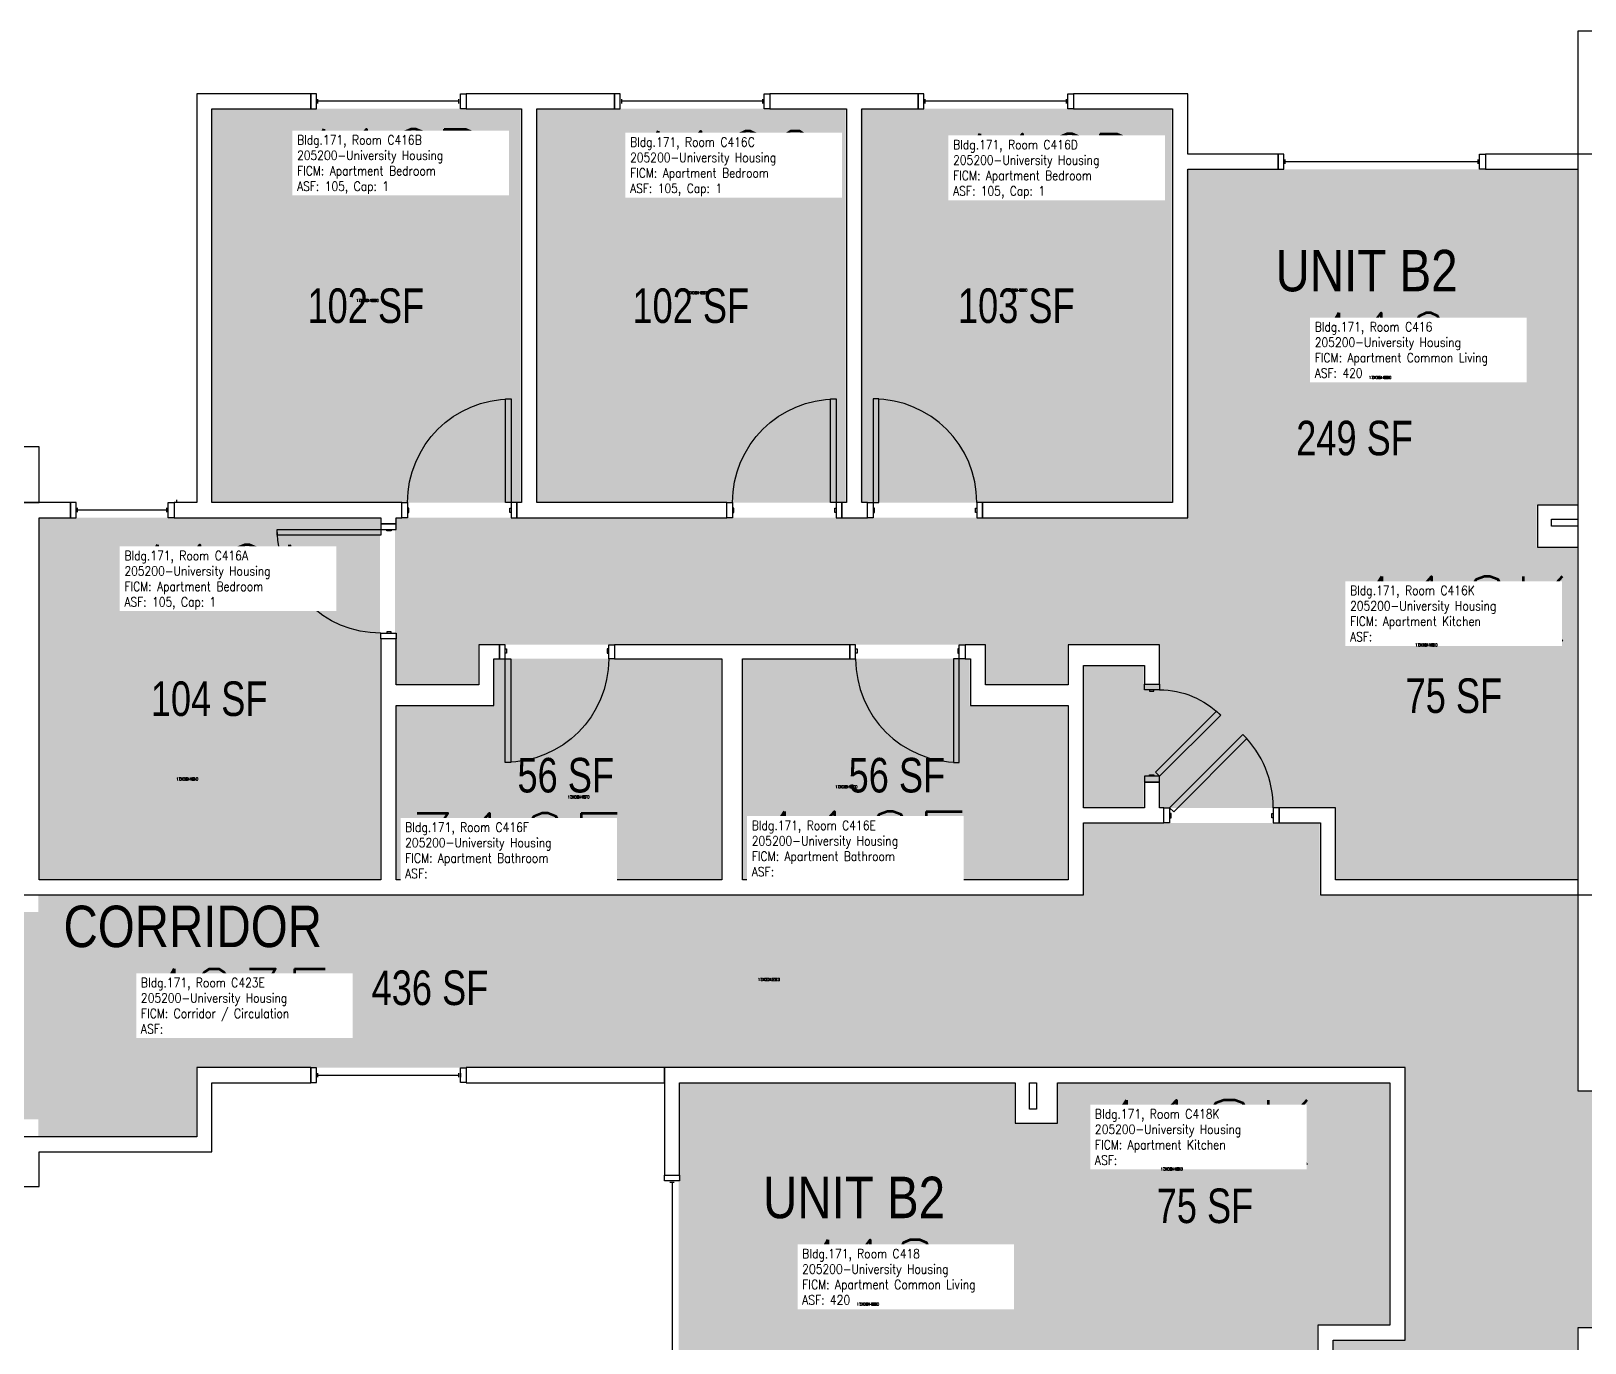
# Model space of a CAD drawing. Header units: inches. Extents: x 56 to 3925, y -1092 to 1470.
# Drawn here: x 3109 to 3649, y 1014 to 1470 of the extents above; entities that cross this region are included whole.
import ezdxf
from ezdxf.enums import TextEntityAlignment as Align

# ---------------------------------------------------------------- set-up
doc = ezdxf.new("R2010")
doc.units = ezdxf.units.IN
doc.header["$LTSCALE"] = 48
doc.header["$MEASUREMENT"] = 0
for name, color, linetype in [('A-DOOR', 2, 'Continuous'), ('A-GLAZ', 152, 'Continuous'), ('A-IDEN-RNUM', 7, 'Continuous'), ('A-IDEN-SNUM', 4, 'Continuous'), ('A-IDEN-VNUM', 4, 'Continuous'), ('A-MISC', 1, 'Continuous'), ('A-WALL', 5, 'Continuous'), ('AREA-TEXT', 3, 'Continuous'), ('Rooms-Category-Color', 7, 'Continuous'), ('Rooms-College-Color', 7, 'Continuous'), ('Rooms-Department-Color', 7, 'Continuous'), ('Rooms-Division-Color', 7, 'Continuous'), ('Rooms-Information', 7, 'Continuous')]:
    doc.layers.add(name, color=color, linetype=linetype)
doc.styles.add('AREA', font='arial.ttf', dxfattribs={"width": 0.75, "height": 12})
doc.styles.add('ROOMSNUMBER', font='txt.shx', dxfattribs={"height": 0.03})
doc.styles.add('ROOMVNUMBER', font='simplex.shx', dxfattribs={"width": 0.85})
doc.styles.get("Standard").update_dxf_attribs({"font": 'ARIALN.TTF'})

msp = doc.modelspace()

# ---------------------------------------------------------------- hatches: boundary and pattern name
h = msp.add_hatch()
h.set_pattern_fill('ANSI31', color=256, style=0)
h.set_pattern_definition([(45, (3047.71045, 1820.73259), (-0.088388348, 0.088388348), [])])
h.paths.add_polyline_path([(3379.18, 1236.78), (3437.92, 1236.78), (3437.92, 1227.57), (3379.18, 1227.57)], flags=9)
at = {"layer": 'Rooms-Category-Color', "true_color": 0x728ef3}
for points in [[(3171.89, 1442.64), (3279.51, 1442.64), (3279.51, 1305.89), (3171.89, 1305.89)], [(3284.76, 1442.64), (3392.39, 1442.64), (3392.39, 1305.89), (3284.76, 1305.89)], [(3505.64, 1442.64), (3397.64, 1442.64), (3397.64, 1305.89), (3505.64, 1305.89)], [(3646.38, 1304.98), (3562.23, 1304.98), (3562.23, 1199.86), (3501.11, 1199.86), (3501.11, 1208.81), (3495.86, 1208.81), (3495.86, 1199.86), (3474.66, 1199.86), (3474.66, 1249.23), (3495.86, 1249.23), (3495.86, 1242.81), (3501.11, 1242.81), (3501.11, 1256.48), (3469.41, 1256.48), (3469.41, 1242.61), (3440.66, 1242.61), (3440.66, 1256.48), (3264.63, 1256.48), (3264.63, 1242.61), (3235.88, 1242.61), (3235.88, 1300.61), (3510.88, 1300.61), (3510.88, 1421.61), (3646.38, 1421.61)], [(3562.23, 1174.86), (3562.23, 1304.98), (3632.38, 1304.98), (3632.38, 1290.36), (3646.38, 1290.36), (3646.38, 1174.86)], [(3111.89, 1174.89), (3111.89, 1300.64), (3230.64, 1300.64), (3230.64, 1174.89)], [(3235.89, 1174.89), (3235.89, 1235.39), (3269.89, 1235.39), (3269.89, 1251.64), (3349.03, 1251.64), (3349.03, 1174.89)], [(3356.28, 1174.89), (3356.28, 1251.64), (3435.42, 1251.64), (3435.42, 1235.39), (3469.42, 1235.39), (3469.42, 1174.89)], [(3451.01, 1104.39), (3451.01, 1020.24), (3556.14, 1020.24), (3556.14, 959.12), (3547.19, 959.12), (3547.19, 953.87), (3556.14, 953.87), (3556.14, 932.67), (3506.76, 932.67), (3506.76, 953.87), (3513.19, 953.87), (3513.19, 959.12), (3499.51, 959.12), (3499.51, 927.42), (3513.39, 927.42), (3513.39, 898.67), (3499.51, 898.67), (3499.51, 722.64), (3513.39, 722.64), (3513.39, 693.89), (3455.39, 693.89), (3455.39, 968.89), (3334.39, 968.89), (3334.39, 1104.39)], [(3581.14, 1020.24), (3451.01, 1020.24), (3451.01, 1090.39), (3465.64, 1090.39), (3465.64, 1104.39), (3581.14, 1104.39)]]:
    msp.add_hatch(color=171, dxfattribs=at).paths.add_polyline_path(points)
at = {"layer": 'Rooms-Category-Color', "true_color": 0xadadad}
for points in [[(2880.39, 1163.39), (2880.39, 1170.26), (3106.65, 1170.26), (3106.65, 1163.67), (3111.9, 1163.67), (3111.9, 1169.64), (3474.68, 1169.64), (3474.68, 1194.64), (3557, 1194.64), (3557, 1169.64), (3646.39, 1169.64), (3646.39, 1101.6), (3671.39, 1101.6), (3671.39, 1019.28), (3646.39, 1019.28), (3586.39, 1019.28), (3586.39, 1109.64), (3166.65, 1109.64), (3166.65, 1085.64), (3111.9, 1085.64), (3111.9, 1091.67), (3106.65, 1091.67), (3106.65, 1086.27), (2880.39, 1086.27), (2880.39, 1091.39), (2873.89, 1091.39), (2873.89, 1163.39)], [(3586.39, 1019.28), (3646.39, 1019.28), (3646.39, 835.24), (3671.39, 835.24), (3671.39, 752.92), (3646.39, 752.92), (3646.39, 22.1), (3671.39, 22.1), (3671.39, -60.22), (3646.39, -60.22), (3646.39, -248.61), (3586.39, -248.61), (3586.39, -215.61), (3587.01, -215.61), (3587.01, -44.24), (3586.39, -44.24), (3586.39, 119.53), (3561.39, 119.53), (3561.39, 201.85), (3586.39, 201.85), (3586.39, 932.67), (3561.39, 932.67), (3561.39, 1014.99), (3586.39, 1014.99)]]:
    msp.add_hatch(color=253, dxfattribs=at).paths.add_polyline_path(points)
at = {"layer": 'Rooms-College-Color', "true_color": 0xadadad}
for points in [[(3171.89, 1442.64), (3279.51, 1442.64), (3279.51, 1305.89), (3171.89, 1305.89)], [(3284.76, 1442.64), (3392.39, 1442.64), (3392.39, 1305.89), (3284.76, 1305.89)], [(3505.64, 1442.64), (3397.64, 1442.64), (3397.64, 1305.89), (3505.64, 1305.89)], [(3646.38, 1304.98), (3562.23, 1304.98), (3562.23, 1199.86), (3501.11, 1199.86), (3501.11, 1208.81), (3495.86, 1208.81), (3495.86, 1199.86), (3474.66, 1199.86), (3474.66, 1249.23), (3495.86, 1249.23), (3495.86, 1242.81), (3501.11, 1242.81), (3501.11, 1256.48), (3469.41, 1256.48), (3469.41, 1242.61), (3440.66, 1242.61), (3440.66, 1256.48), (3264.63, 1256.48), (3264.63, 1242.61), (3235.88, 1242.61), (3235.88, 1300.61), (3510.88, 1300.61), (3510.88, 1421.61), (3646.38, 1421.61)], [(3562.23, 1174.86), (3562.23, 1304.98), (3632.38, 1304.98), (3632.38, 1290.36), (3646.38, 1290.36), (3646.38, 1174.86)], [(3111.89, 1174.89), (3111.89, 1300.64), (3230.64, 1300.64), (3230.64, 1174.89)], [(3235.89, 1174.89), (3235.89, 1235.39), (3269.89, 1235.39), (3269.89, 1251.64), (3349.03, 1251.64), (3349.03, 1174.89)], [(3356.28, 1174.89), (3356.28, 1251.64), (3435.42, 1251.64), (3435.42, 1235.39), (3469.42, 1235.39), (3469.42, 1174.89)], [(2880.39, 1163.39), (2880.39, 1170.26), (3106.65, 1170.26), (3106.65, 1163.67), (3111.9, 1163.67), (3111.9, 1169.64), (3474.68, 1169.64), (3474.68, 1194.64), (3557, 1194.64), (3557, 1169.64), (3646.39, 1169.64), (3646.39, 1101.6), (3671.39, 1101.6), (3671.39, 1019.28), (3646.39, 1019.28), (3586.39, 1019.28), (3586.39, 1109.64), (3166.65, 1109.64), (3166.65, 1085.64), (3111.9, 1085.64), (3111.9, 1091.67), (3106.65, 1091.67), (3106.65, 1086.27), (2880.39, 1086.27), (2880.39, 1091.39), (2873.89, 1091.39), (2873.89, 1163.39)], [(3451.01, 1104.39), (3451.01, 1020.24), (3556.14, 1020.24), (3556.14, 959.12), (3547.19, 959.12), (3547.19, 953.87), (3556.14, 953.87), (3556.14, 932.67), (3506.76, 932.67), (3506.76, 953.87), (3513.19, 953.87), (3513.19, 959.12), (3499.51, 959.12), (3499.51, 927.42), (3513.39, 927.42), (3513.39, 898.67), (3499.51, 898.67), (3499.51, 722.64), (3513.39, 722.64), (3513.39, 693.89), (3455.39, 693.89), (3455.39, 968.89), (3334.39, 968.89), (3334.39, 1104.39)], [(3581.14, 1020.24), (3451.01, 1020.24), (3451.01, 1090.39), (3465.64, 1090.39), (3465.64, 1104.39), (3581.14, 1104.39)], [(3586.39, 1019.28), (3646.39, 1019.28), (3646.39, 835.24), (3671.39, 835.24), (3671.39, 752.92), (3646.39, 752.92), (3646.39, 22.1), (3671.39, 22.1), (3671.39, -60.22), (3646.39, -60.22), (3646.39, -248.61), (3586.39, -248.61), (3586.39, -215.61), (3587.01, -215.61), (3587.01, -44.24), (3586.39, -44.24), (3586.39, 119.53), (3561.39, 119.53), (3561.39, 201.85), (3586.39, 201.85), (3586.39, 932.67), (3561.39, 932.67), (3561.39, 1014.99), (3586.39, 1014.99)]]:
    msp.add_hatch(color=253, dxfattribs=at).paths.add_polyline_path(points)
at = {"layer": 'Rooms-Department-Color', "true_color": 0x604aed}
for points in [[(3171.89, 1442.64), (3279.51, 1442.64), (3279.51, 1305.89), (3171.89, 1305.89)], [(3284.76, 1442.64), (3392.39, 1442.64), (3392.39, 1305.89), (3284.76, 1305.89)], [(3505.64, 1442.64), (3397.64, 1442.64), (3397.64, 1305.89), (3505.64, 1305.89)], [(3646.38, 1304.98), (3562.23, 1304.98), (3562.23, 1199.86), (3501.11, 1199.86), (3501.11, 1208.81), (3495.86, 1208.81), (3495.86, 1199.86), (3474.66, 1199.86), (3474.66, 1249.23), (3495.86, 1249.23), (3495.86, 1242.81), (3501.11, 1242.81), (3501.11, 1256.48), (3469.41, 1256.48), (3469.41, 1242.61), (3440.66, 1242.61), (3440.66, 1256.48), (3264.63, 1256.48), (3264.63, 1242.61), (3235.88, 1242.61), (3235.88, 1300.61), (3510.88, 1300.61), (3510.88, 1421.61), (3646.38, 1421.61)], [(3562.23, 1174.86), (3562.23, 1304.98), (3632.38, 1304.98), (3632.38, 1290.36), (3646.38, 1290.36), (3646.38, 1174.86)], [(3111.89, 1174.89), (3111.89, 1300.64), (3230.64, 1300.64), (3230.64, 1174.89)], [(3235.89, 1174.89), (3235.89, 1235.39), (3269.89, 1235.39), (3269.89, 1251.64), (3349.03, 1251.64), (3349.03, 1174.89)], [(3356.28, 1174.89), (3356.28, 1251.64), (3435.42, 1251.64), (3435.42, 1235.39), (3469.42, 1235.39), (3469.42, 1174.89)], [(3451.01, 1104.39), (3451.01, 1020.24), (3556.14, 1020.24), (3556.14, 959.12), (3547.19, 959.12), (3547.19, 953.87), (3556.14, 953.87), (3556.14, 932.67), (3506.76, 932.67), (3506.76, 953.87), (3513.19, 953.87), (3513.19, 959.12), (3499.51, 959.12), (3499.51, 927.42), (3513.39, 927.42), (3513.39, 898.67), (3499.51, 898.67), (3499.51, 722.64), (3513.39, 722.64), (3513.39, 693.89), (3455.39, 693.89), (3455.39, 968.89), (3334.39, 968.89), (3334.39, 1104.39)], [(3581.14, 1020.24), (3451.01, 1020.24), (3451.01, 1090.39), (3465.64, 1090.39), (3465.64, 1104.39), (3581.14, 1104.39)]]:
    msp.add_hatch(color=173, dxfattribs=at).paths.add_polyline_path(points)
at = {"layer": 'Rooms-Department-Color', "true_color": 0xacacac}
for points in [[(2880.39, 1163.39), (2880.39, 1170.26), (3106.65, 1170.26), (3106.65, 1163.67), (3111.9, 1163.67), (3111.9, 1169.64), (3474.68, 1169.64), (3474.68, 1194.64), (3557, 1194.64), (3557, 1169.64), (3646.39, 1169.64), (3646.39, 1101.6), (3671.39, 1101.6), (3671.39, 1019.28), (3646.39, 1019.28), (3586.39, 1019.28), (3586.39, 1109.64), (3166.65, 1109.64), (3166.65, 1085.64), (3111.9, 1085.64), (3111.9, 1091.67), (3106.65, 1091.67), (3106.65, 1086.27), (2880.39, 1086.27), (2880.39, 1091.39), (2873.89, 1091.39), (2873.89, 1163.39)], [(3586.39, 1019.28), (3646.39, 1019.28), (3646.39, 835.24), (3671.39, 835.24), (3671.39, 752.92), (3646.39, 752.92), (3646.39, 22.1), (3671.39, 22.1), (3671.39, -60.22), (3646.39, -60.22), (3646.39, -248.61), (3586.39, -248.61), (3586.39, -215.61), (3587.01, -215.61), (3587.01, -44.24), (3586.39, -44.24), (3586.39, 119.53), (3561.39, 119.53), (3561.39, 201.85), (3586.39, 201.85), (3586.39, 932.67), (3561.39, 932.67), (3561.39, 1014.99), (3586.39, 1014.99)]]:
    msp.add_hatch(color=253, dxfattribs=at).paths.add_polyline_path(points)
at = {"layer": 'Rooms-Division-Color', "true_color": 0x604aed}
for points in [[(3171.89, 1442.64), (3279.51, 1442.64), (3279.51, 1305.89), (3171.89, 1305.89)], [(3284.76, 1442.64), (3392.39, 1442.64), (3392.39, 1305.89), (3284.76, 1305.89)], [(3505.64, 1442.64), (3397.64, 1442.64), (3397.64, 1305.89), (3505.64, 1305.89)], [(3646.38, 1304.98), (3562.23, 1304.98), (3562.23, 1199.86), (3501.11, 1199.86), (3501.11, 1208.81), (3495.86, 1208.81), (3495.86, 1199.86), (3474.66, 1199.86), (3474.66, 1249.23), (3495.86, 1249.23), (3495.86, 1242.81), (3501.11, 1242.81), (3501.11, 1256.48), (3469.41, 1256.48), (3469.41, 1242.61), (3440.66, 1242.61), (3440.66, 1256.48), (3264.63, 1256.48), (3264.63, 1242.61), (3235.88, 1242.61), (3235.88, 1300.61), (3510.88, 1300.61), (3510.88, 1421.61), (3646.38, 1421.61)], [(3562.23, 1174.86), (3562.23, 1304.98), (3632.38, 1304.98), (3632.38, 1290.36), (3646.38, 1290.36), (3646.38, 1174.86)], [(3111.89, 1174.89), (3111.89, 1300.64), (3230.64, 1300.64), (3230.64, 1174.89)], [(3235.89, 1174.89), (3235.89, 1235.39), (3269.89, 1235.39), (3269.89, 1251.64), (3349.03, 1251.64), (3349.03, 1174.89)], [(3356.28, 1174.89), (3356.28, 1251.64), (3435.42, 1251.64), (3435.42, 1235.39), (3469.42, 1235.39), (3469.42, 1174.89)], [(3451.01, 1104.39), (3451.01, 1020.24), (3556.14, 1020.24), (3556.14, 959.12), (3547.19, 959.12), (3547.19, 953.87), (3556.14, 953.87), (3556.14, 932.67), (3506.76, 932.67), (3506.76, 953.87), (3513.19, 953.87), (3513.19, 959.12), (3499.51, 959.12), (3499.51, 927.42), (3513.39, 927.42), (3513.39, 898.67), (3499.51, 898.67), (3499.51, 722.64), (3513.39, 722.64), (3513.39, 693.89), (3455.39, 693.89), (3455.39, 968.89), (3334.39, 968.89), (3334.39, 1104.39)], [(3581.14, 1020.24), (3451.01, 1020.24), (3451.01, 1090.39), (3465.64, 1090.39), (3465.64, 1104.39), (3581.14, 1104.39)]]:
    msp.add_hatch(color=173, dxfattribs=at).paths.add_polyline_path(points)
at = {"layer": 'Rooms-Division-Color', "true_color": 0xadadad}
for points in [[(2880.39, 1163.39), (2880.39, 1170.26), (3106.65, 1170.26), (3106.65, 1163.67), (3111.9, 1163.67), (3111.9, 1169.64), (3474.68, 1169.64), (3474.68, 1194.64), (3557, 1194.64), (3557, 1169.64), (3646.39, 1169.64), (3646.39, 1101.6), (3671.39, 1101.6), (3671.39, 1019.28), (3646.39, 1019.28), (3586.39, 1019.28), (3586.39, 1109.64), (3166.65, 1109.64), (3166.65, 1085.64), (3111.9, 1085.64), (3111.9, 1091.67), (3106.65, 1091.67), (3106.65, 1086.27), (2880.39, 1086.27), (2880.39, 1091.39), (2873.89, 1091.39), (2873.89, 1163.39)], [(3586.39, 1019.28), (3646.39, 1019.28), (3646.39, 835.24), (3671.39, 835.24), (3671.39, 752.92), (3646.39, 752.92), (3646.39, 22.1), (3671.39, 22.1), (3671.39, -60.22), (3646.39, -60.22), (3646.39, -248.61), (3586.39, -248.61), (3586.39, -215.61), (3587.01, -215.61), (3587.01, -44.24), (3586.39, -44.24), (3586.39, 119.53), (3561.39, 119.53), (3561.39, 201.85), (3586.39, 201.85), (3586.39, 932.67), (3561.39, 932.67), (3561.39, 1014.99), (3586.39, 1014.99)]]:
    msp.add_hatch(color=253, dxfattribs=at).paths.add_polyline_path(points)

# ---------------------------------------------------------------- linework, layer by layer
at = {"layer": 'A-DOOR'}
for points in [[(3276.19, 1305.89), (3274.19, 1305.89), (3274.19, 1341.89), (3276.19, 1341.89)], [(3389.07, 1305.89), (3387.07, 1305.89), (3387.07, 1341.89), (3389.07, 1341.89)], [(3401.94, 1305.89), (3403.94, 1305.89), (3403.94, 1341.89), (3401.94, 1341.89)], [(3240.19, 1300.64), (3238.19, 1300.64), (3238.19, 1305.89), (3240.19, 1305.89)], [(3240.19, 1302.39), (3240.69, 1302.39), (3240.69, 1303.89), (3240.19, 1303.89)], [(3276.19, 1302.39), (3275.69, 1302.39), (3275.69, 1303.89), (3276.19, 1303.89)], [(3276.19, 1300.64), (3278.19, 1300.64), (3278.19, 1305.89), (3276.19, 1305.89)], [(3353.07, 1300.64), (3351.07, 1300.64), (3351.07, 1305.89), (3353.07, 1305.89)], [(3353.07, 1302.39), (3353.57, 1302.39), (3353.57, 1303.89), (3353.07, 1303.89)], [(3389.07, 1302.39), (3388.57, 1302.39), (3388.57, 1303.89), (3389.07, 1303.89)], [(3389.07, 1300.64), (3391.07, 1300.64), (3391.07, 1305.89), (3389.07, 1305.89)], [(3401.94, 1300.64), (3399.94, 1300.64), (3399.94, 1305.89), (3401.94, 1305.89)], [(3401.94, 1302.39), (3402.44, 1302.39), (3402.44, 1303.89), (3401.94, 1303.89)], [(3437.94, 1302.39), (3437.44, 1302.39), (3437.44, 1303.89), (3437.94, 1303.89)], [(3437.94, 1300.64), (3439.94, 1300.64), (3439.94, 1305.89), (3437.94, 1305.89)], [(3230.94, 1296.52), (3230.94, 1294.52), (3194.94, 1294.52), (3194.94, 1296.52)], [(3236.19, 1296.52), (3236.19, 1298.52), (3230.94, 1298.52), (3230.94, 1296.52)], [(3234.44, 1296.52), (3234.44, 1296.02), (3232.94, 1296.02), (3232.94, 1296.52)], [(3236.19, 1260.52), (3236.19, 1258.52), (3230.94, 1258.52), (3230.94, 1260.52)], [(3234.44, 1260.52), (3234.44, 1261.02), (3232.94, 1261.02), (3232.94, 1260.52)], [(3274.08, 1256.51), (3272.08, 1256.51), (3272.08, 1251.64), (3274.08, 1251.64)], [(3274.08, 1255.14), (3274.58, 1255.14), (3274.58, 1253.64), (3274.08, 1253.64)], [(3310.08, 1255.14), (3309.58, 1255.14), (3309.58, 1253.64), (3310.08, 1253.64)], [(3310.08, 1256.51), (3312.08, 1256.51), (3312.08, 1251.64), (3310.08, 1251.64)], [(3395.83, 1256.51), (3393.83, 1256.51), (3393.83, 1251.64), (3395.83, 1251.64)], [(3395.83, 1255.14), (3396.33, 1255.14), (3396.33, 1253.64), (3395.83, 1253.64)], [(3431.83, 1255.14), (3431.33, 1255.14), (3431.33, 1253.64), (3431.83, 1253.64)], [(3431.83, 1256.51), (3433.83, 1256.51), (3433.83, 1251.64), (3431.83, 1251.64)], [(3274.08, 1251.64), (3276.08, 1251.64), (3276.08, 1215.64), (3274.08, 1215.64)], [(3431.83, 1251.64), (3429.83, 1251.64), (3429.83, 1215.64), (3431.83, 1215.64)], [(3496.17, 1240.84), (3496.17, 1242.84), (3501.42, 1242.84), (3501.42, 1240.84)], [(3497.92, 1240.84), (3497.92, 1240.34), (3499.42, 1240.34), (3499.42, 1240.84)], [(3501.42, 1210.84), (3500.01, 1212.25), (3521.22, 1233.47), (3522.64, 1232.05)], [(3504.91, 1199.89), (3506.33, 1198.48), (3531.78, 1223.93), (3530.37, 1225.35)], [(3496.17, 1210.84), (3496.17, 1208.84), (3501.42, 1208.84), (3501.42, 1210.84)], [(3497.92, 1210.84), (3497.92, 1211.34), (3499.42, 1211.34), (3499.42, 1210.84)], [(3504.91, 1194.64), (3502.91, 1194.64), (3502.91, 1199.89), (3504.91, 1199.89)], [(3540.91, 1194.64), (3542.91, 1194.64), (3542.91, 1199.89), (3540.91, 1199.89)], [(3504.91, 1196.39), (3505.41, 1196.39), (3505.41, 1197.89), (3504.91, 1197.89)], [(3540.91, 1196.39), (3540.41, 1196.39), (3540.41, 1197.89), (3540.91, 1197.89)]]:
    msp.add_lwpolyline(points, close=True, dxfattribs=at)
at = {"layer": 'A-DOOR', "extrusion": (0, 0, -1)}
for centre, radius, start, end in [((-3276.19, 1305.89), 36, 0, 90), ((-3389.07, 1305.89), 36, 0, 90), ((-3230.94, 1296.52), 36, 270, 0), ((-3274.08, 1251.64), 36, 180, 270), ((-3501.42, 1210.84), 30, 90, 135)]:
    msp.add_arc(centre, radius, start, end, dxfattribs=at)
at = {"layer": 'A-DOOR'}
for centre, start, end in [((3401.94, 1305.89), 0, 90), ((3431.83, 1251.64), 180, 270), ((3504.91, 1199.89), 0, 45)]:
    msp.add_arc(centre, 36, start, end, dxfattribs=at)
at = {"layer": 'A-GLAZ'}
for p, q in [((3209.04, 1444.51), (3209.04, 1446.01)), ((3258.04, 1445.26), (3209.04, 1445.26)), ((3258.04, 1444.51), (3258.04, 1446.01)), ((3314.57, 1444.51), (3314.57, 1446.01)), ((3363.57, 1445.26), (3314.57, 1445.26)), ((3363.57, 1444.51), (3363.57, 1446.01)), ((3420.04, 1444.51), (3420.04, 1446.01)), ((3469.04, 1445.26), (3420.04, 1445.26)), ((3469.04, 1444.51), (3469.04, 1446.01)), ((3545.08, 1423.51), (3545.08, 1425.01)), ((3612.08, 1423.51), (3612.08, 1425.01)), ((3612.08, 1424.26), (3545.08, 1424.26)), ((3160.07, 1305.89), (3160.07, 1306.89)), ((3125.57, 1302.51), (3125.57, 1304.01)), ((3156.57, 1303.26), (3125.57, 1303.26)), ((3156.57, 1302.51), (3156.57, 1304.01)), ((3208.54, 1109.52), (3206.54, 1109.52)), ((3206.54, 1109.52), (3206.54, 1104.52)), ((3208.54, 1104.52), (3208.54, 1109.52)), ((3208.54, 1106.27), (3208.54, 1107.77)), ((3209.04, 1106.27), (3209.04, 1107.77)), ((3209.04, 1107.02), (3258.04, 1107.02)), ((3258.04, 1106.27), (3258.04, 1107.77)), ((3258.54, 1109.52), (3260.54, 1109.52)), ((3258.54, 1104.52), (3258.54, 1109.52)), ((3258.54, 1107.77), (3258.54, 1106.27)), ((3260.54, 1109.52), (3260.54, 1104.52)), ((3206.54, 1104.52), (3208.54, 1104.52)), ((3260.54, 1104.52), (3258.54, 1104.52)), ((3332.81, 1069.77), (3331.31, 1069.77)), ((3332.06, 1069.77), (3332.06, 1002.77))]:
    msp.add_line(p, q, dxfattribs=at)
for points in [[(3208.54, 1447.89), (3206.54, 1447.89), (3206.54, 1442.64), (3208.54, 1442.64)], [(3258.54, 1447.89), (3260.54, 1447.89), (3260.54, 1442.64), (3258.54, 1442.64)], [(3314.07, 1447.89), (3312.07, 1447.89), (3312.07, 1442.64), (3314.07, 1442.64)], [(3364.07, 1447.89), (3366.07, 1447.89), (3366.07, 1442.64), (3364.07, 1442.64)], [(3419.54, 1447.89), (3417.54, 1447.89), (3417.54, 1442.64), (3419.54, 1442.64)], [(3469.54, 1447.89), (3471.54, 1447.89), (3471.54, 1442.64), (3469.54, 1442.64)], [(3544.58, 1426.89), (3542.58, 1426.89), (3542.58, 1421.64), (3544.58, 1421.64)], [(3612.58, 1426.89), (3614.58, 1426.89), (3614.58, 1421.64), (3612.58, 1421.64)], [(3125.07, 1305.89), (3123.07, 1305.89), (3123.07, 1300.64), (3125.07, 1300.64)], [(3157.07, 1305.89), (3159.07, 1305.89), (3159.07, 1300.64), (3157.07, 1300.64)], [(3329.44, 1070.27), (3329.44, 1072.27), (3334.69, 1072.27), (3334.69, 1070.27)]]:
    msp.add_lwpolyline(points, close=True, dxfattribs=at)
at = {"layer": 'A-WALL'}
for p, q in [((3646.69, 1469.64), (3646.69, 1412.25)), ((3687.81, 1469.64), (3646.69, 1469.64)), ((3646.69, 1469.64), (3646.69, 1341.01)), ((3166.94, 1447.89), (3166.94, 1305.89)), ((3206.54, 1447.89), (3166.94, 1447.89)), ((3206.54, 1442.64), (3206.54, 1447.89)), ((3260.54, 1447.89), (3260.54, 1442.64)), ((3312.07, 1447.89), (3260.54, 1447.89)), ((3312.07, 1442.64), (3312.07, 1447.89)), ((3417.54, 1447.89), (3366.07, 1447.89)), ((3366.07, 1447.89), (3366.07, 1442.64)), ((3417.54, 1442.64), (3417.54, 1447.89)), ((3511.19, 1447.89), (3471.54, 1447.89)), ((3471.54, 1447.89), (3471.54, 1442.64)), ((3511.19, 1426.89), (3511.19, 1447.89)), ((3172.19, 1305.89), (3172.19, 1442.64)), ((3172.19, 1442.64), (3206.54, 1442.64)), ((3260.54, 1442.64), (3279.82, 1442.64)), ((3279.82, 1442.64), (3279.82, 1305.89)), ((3285.07, 1305.89), (3285.07, 1442.64)), ((3285.07, 1442.64), (3312.07, 1442.64)), ((3366.07, 1442.64), (3392.69, 1442.64)), ((3392.69, 1442.64), (3392.69, 1305.89)), ((3397.94, 1442.64), (3417.54, 1442.64)), ((3397.94, 1305.89), (3397.94, 1442.64)), ((3471.54, 1442.64), (3505.94, 1442.64)), ((3505.94, 1442.64), (3505.94, 1305.89)), ((3542.58, 1426.89), (3511.19, 1426.89)), ((3542.58, 1421.64), (3542.58, 1426.89)), ((3651.94, 1426.89), (3614.58, 1426.89)), ((3614.58, 1426.89), (3614.58, 1421.64)), ((3511.19, 1300.64), (3511.19, 1421.64)), ((3511.19, 1421.64), (3542.58, 1421.64)), ((3614.58, 1421.64), (3646.69, 1421.64)), ((3646.69, 1421.64), (3646.69, 1305.01)), ((3646.69, 1341.01), (3646.69, 1101.6)), ((3112.19, 1325.26), (3020.52, 1325.26)), ((3112.19, 1305.89), (3112.19, 1325.26)), ((3106.94, 1305.89), (3112.19, 1305.89)), ((3123.07, 1305.89), (3106.94, 1305.89)), ((3123.07, 1300.64), (3123.07, 1305.89)), ((3166.94, 1305.89), (3159.07, 1305.89)), ((3159.07, 1305.89), (3159.07, 1300.64)), ((3238.19, 1305.89), (3172.19, 1305.89)), ((3238.19, 1300.64), (3238.19, 1305.89)), ((3279.82, 1305.89), (3278.19, 1305.89)), ((3278.19, 1305.89), (3278.19, 1300.64)), ((3351.07, 1305.89), (3285.07, 1305.89)), ((3351.07, 1300.64), (3351.07, 1305.89)), ((3392.69, 1305.89), (3391.07, 1305.89)), ((3391.07, 1305.89), (3391.07, 1300.64)), ((3399.94, 1305.89), (3397.94, 1305.89)), ((3399.94, 1300.64), (3399.94, 1305.89)), ((3505.94, 1305.89), (3439.94, 1305.89)), ((3439.94, 1305.89), (3439.94, 1300.64)), ((3632.69, 1305.01), (3632.69, 1290.39)), ((3646.69, 1305.01), (3632.69, 1305.01)), ((3112.19, 1300.64), (3123.07, 1300.64)), ((3112.19, 1174.89), (3112.19, 1300.64)), ((3159.07, 1300.64), (3167.57, 1300.64)), ((3167.57, 1300.64), (3230.94, 1300.64)), ((3230.94, 1300.64), (3230.94, 1298.52)), ((3230.94, 1298.52), (3236.19, 1298.52)), ((3236.19, 1300.64), (3238.19, 1300.64)), ((3236.19, 1298.52), (3236.19, 1300.64)), ((3278.19, 1300.64), (3351.07, 1300.64)), ((3391.07, 1300.64), (3399.94, 1300.64)), ((3439.94, 1300.64), (3511.19, 1300.64)), ((3637.57, 1297.64), (3637.57, 1300.14)), ((3637.57, 1300.14), (3646.69, 1300.14)), ((3646.69, 1297.64), (3637.57, 1297.64)), ((3646.69, 1300.14), (3646.69, 1297.64)), ((3632.69, 1290.39), (3646.69, 1290.39)), ((3646.69, 1290.39), (3646.69, 1174.89)), ((3236.19, 1258.52), (3230.94, 1258.52)), ((3230.94, 1258.52), (3230.94, 1255.89)), ((3236.19, 1255.89), (3236.19, 1258.52)), ((3230.94, 1255.89), (3230.94, 1174.89)), ((3236.19, 1242.64), (3236.19, 1255.89)), ((3272.08, 1256.51), (3264.94, 1256.51)), ((3264.94, 1256.51), (3264.94, 1242.64)), ((3272.08, 1251.64), (3272.08, 1256.51)), ((3393.83, 1256.51), (3312.08, 1256.51)), ((3312.08, 1256.51), (3312.08, 1251.64)), ((3393.83, 1251.64), (3393.83, 1256.51)), ((3440.97, 1256.51), (3433.83, 1256.51)), ((3433.83, 1256.51), (3433.83, 1251.64)), ((3440.97, 1242.64), (3440.97, 1256.51)), ((3501.42, 1256.51), (3469.72, 1256.51)), ((3469.72, 1256.51), (3469.72, 1242.64)), ((3501.42, 1242.84), (3501.42, 1256.51)), ((3270.19, 1251.64), (3272.08, 1251.64)), ((3270.19, 1235.39), (3270.19, 1251.64)), ((3312.08, 1251.64), (3349.33, 1251.64)), ((3349.33, 1251.64), (3349.33, 1174.89)), ((3356.58, 1251.64), (3393.83, 1251.64)), ((3356.58, 1174.89), (3356.58, 1251.64)), ((3433.83, 1251.64), (3435.72, 1251.64)), ((3435.72, 1251.64), (3435.72, 1235.39)), ((3474.97, 1249.26), (3496.17, 1249.26)), ((3474.97, 1199.89), (3474.97, 1249.26)), ((3496.17, 1249.26), (3496.17, 1242.84)), ((3264.94, 1242.64), (3236.19, 1242.64)), ((3469.72, 1242.64), (3440.97, 1242.64)), ((3496.17, 1242.84), (3501.42, 1242.84)), ((3236.19, 1174.89), (3236.19, 1235.39)), ((3236.19, 1235.39), (3270.19, 1235.39)), ((3435.72, 1235.39), (3469.72, 1235.39)), ((3469.72, 1235.39), (3469.72, 1174.89)), ((3501.42, 1208.84), (3496.17, 1208.84)), ((3496.17, 1208.84), (3496.17, 1199.89)), ((3501.42, 1199.89), (3501.42, 1208.84)), ((3496.17, 1199.89), (3474.97, 1199.89)), ((3502.91, 1199.89), (3501.42, 1199.89)), ((3502.91, 1194.64), (3502.91, 1199.89)), ((3562.55, 1199.89), (3542.91, 1199.89)), ((3542.91, 1199.89), (3542.91, 1194.64)), ((3562.55, 1174.89), (3562.55, 1199.89)), ((3474.97, 1194.64), (3502.91, 1194.64)), ((3474.97, 1169.64), (3474.97, 1194.64)), ((3542.91, 1194.64), (3557.3, 1194.64)), ((3557.3, 1194.64), (3557.3, 1169.64)), ((3230.94, 1174.89), (3112.19, 1174.89)), ((3349.33, 1174.89), (3236.19, 1174.89)), ((3469.72, 1174.89), (3356.58, 1174.89)), ((3646.69, 1174.89), (3562.55, 1174.89)), ((3106.94, 1169.64), (3235.57, 1169.64)), ((3235.57, 1169.64), (3474.97, 1169.64)), ((3557.3, 1169.64), (3651.94, 1169.64)), ((3166.94, 1109.64), (3166.94, 1085.64)), ((3206.54, 1109.64), (3166.94, 1109.64)), ((3206.54, 1104.39), (3206.54, 1109.64)), ((3329.44, 1109.64), (3260.54, 1109.64)), ((3260.54, 1109.64), (3260.54, 1104.39)), ((3329.44, 1104.39), (3329.44, 1109.64)), ((3329.44, 1109.64), (3329.44, 1072.27)), ((3586.69, 1109.64), (3329.44, 1109.64)), ((3586.69, 1014.99), (3586.69, 1109.64)), ((3172.19, 1080.39), (3172.19, 1104.39)), ((3172.19, 1104.39), (3206.54, 1104.39)), ((3260.54, 1104.39), (3329.44, 1104.39)), ((3334.69, 1072.27), (3334.69, 1104.39)), ((3334.69, 1104.39), (3451.31, 1104.39)), ((3451.31, 1104.39), (3451.31, 1090.39)), ((3456.19, 1104.39), (3458.69, 1104.39)), ((3456.19, 1095.26), (3456.19, 1104.39)), ((3458.69, 1104.39), (3458.69, 1095.26)), ((3465.94, 1104.39), (3581.44, 1104.39)), ((3465.94, 1090.39), (3465.94, 1104.39)), ((3581.44, 1104.39), (3581.44, 1020.24)), ((3646.69, 1101.6), (3671.69, 1101.6)), ((3451.31, 1090.39), (3465.94, 1090.39)), ((3458.69, 1095.26), (3456.19, 1095.26)), ((3166.94, 1085.64), (3106.94, 1085.64)), ((3112.19, 1080.39), (3172.19, 1080.39)), ((3112.19, 1068.39), (3112.19, 1080.39)), ((3329.44, 1072.27), (3334.69, 1072.27)), ((3020.52, 1068.39), (3112.19, 1068.39)), ((3556.44, 1020.24), (3556.44, 1000.61)), ((3581.44, 1020.24), (3556.44, 1020.24)), ((3561.69, 1000.61), (3561.69, 1014.99)), ((3561.69, 1014.99), (3586.69, 1014.99)), ((3646.69, 1019.28), (3646.69, 924.64)), ((3671.69, 1019.28), (3646.69, 1019.28))]:
    msp.add_line(p, q, dxfattribs=at)

# ---------------------------------------------------------------- texts
at = {"layer": 'A-IDEN-RNUM', "style": 'ROOMSNUMBER', "width": 0.85}
for s, p in [('0416-B0', (3226.24, 1376.07)), ('0416-C0', (3340.72, 1378.75)), ('0416-D0', (3451.62, 1379.64)), ('0416-00', (3578.02, 1349.31)), ('0416-K0', (3594.07, 1256.43)), ('0416-A0', (3163.64, 1209.86)), ('0416-F0', (3299.58, 1203.6)), ('0416-E0', (3392.59, 1207.18)), ('0423-E0', (3365.71, 1140.25)), ('0418-K0', (3505.63, 1074.42)), ('0418-00', (3400.09, 1027.49))]:
    msp.add_text(s, height=1, dxfattribs=at).set_placement(p, align=Align.MIDDLE_CENTER)
at = {"layer": 'A-IDEN-SNUM', "style": 'ROOMSNUMBER', "width": 0.85}
for s, p in [('1710C416B0', (3226.24, 1376.07)), ('1710C416C0', (3340.72, 1378.75)), ('1710C416D0', (3451.62, 1379.64)), ('1710C41600', (3578.02, 1349.31)), ('1710C416K0', (3594.07, 1256.43)), ('1710C416A0', (3163.64, 1209.86)), ('1710C416F0', (3299.58, 1203.6)), ('1710C416E0', (3392.59, 1207.18)), ('1710C423E0', (3365.71, 1140.25)), ('1710C418K0', (3505.63, 1074.42)), ('1710C41800', (3400.09, 1027.49))]:
    msp.add_text(s, height=1, dxfattribs=at).set_placement(p, align=Align.MIDDLE_CENTER)
at = {"layer": 'A-IDEN-VNUM', "style": 'ROOMVNUMBER', "width": 0.85}
for s, p in [('416B', (3233.67, 1424.33)), ('416C', (3349.8, 1423.59)), ('416D', (3461.57, 1422.69)), ('416', (3577.62, 1360.5)), ('416A', (3174.6, 1279.97)), ('423E', (3180.81, 1132.74)), ('418', (3400.06, 1038.6))]:
    msp.add_text(s, height=22.5, dxfattribs=at).set_placement(p, align=Align.MIDDLE_CENTER)
at = {"layer": 'A-IDEN-VNUM', "style": 'ROOMVNUMBER'}
for s, p in [('416K', (3605.09, 1268.94)), ('416E', (3396.73, 1187.33)), ('316F', (3276.34, 1186.71)), ('418K', (3516.46, 1087.14))]:
    msp.add_text(s, height=22.5, dxfattribs=at).set_placement(p, align=Align.MIDDLE_CENTER)
at = {"layer": 'A-MISC'}
for s, p in [('UNIT B2', (3573.31, 1379.25)), ('CORRIDOR', (3165.57, 1151.49)), ('UNIT B2', (3395.29, 1057.35))]:
    msp.add_text(s, height=14.4, dxfattribs=at).set_placement(p, align=Align.CENTER)
at = {"layer": 'AREA-TEXT', "style": 'AREA', "width": 0.75}
for s, p in [('102 SF', (3225.7, 1374.27)), ('102 SF', (3338.57, 1374.27)), ('103 SF', (3451.64, 1374.27)), ('249 SF', (3569.14, 1328.3)), ('104 SF', (3171.26, 1237.77)), ('75 SF', (3603.64, 1238.82)), ('56 SF', (3295.14, 1211.21)), ('56 SF', (3410.16, 1211.21)), ('436 SF', (3247.97, 1137.37)), ('75 SF', (3517.18, 1061.65))]:
    msp.add_text(s, height=12, dxfattribs=at).set_placement(p, align=Align.MIDDLE_CENTER)

# ---------------------------------------------------------------- next in the draw order: texts
at = {"layer": 'Rooms-Information', "char_height": 3.2143, "width": 72, "attachment_point": 7, "style": 'ROOMVNUMBER', "bg_fill": 3, "box_fill_scale": 1.5, "bg_fill_color": 256, "bg_fill_true_color": 13158600, "bg_fill_transparency": 0}
for s, insert in [('Bldg.171, Room C416B^M^J205200-University Housing^M^JFICM: Apartment Bedroom^M^JASF: 105, Cap: 1', (3201.79, 1413.08)), ('Bldg.171, Room C416C^M^J205200-University Housing^M^JFICM: Apartment Bedroom^M^JASF: 105, Cap: 1', (3317.47, 1412.34)), ('Bldg.171, Room C416D^M^J205200-University Housing^M^JFICM: Apartment Bedroom^M^JASF: 105, Cap: 1', (3429.7, 1411.44)), ('Bldg.171, Room C416^M^J205200-University Housing^M^JFICM: Apartment Common Living^M^JASF: 420', (3555.31, 1349.25)), ('Bldg.171, Room C416A^M^J205200-University Housing^M^JFICM: Apartment Bedroom^M^JASF: 105, Cap: 1', (3141.81, 1268.72)), ('Bldg.171, Room C416K^M^J205200-University Housing^M^JFICM: Apartment Kitchen^M^JASF: ', (3567.59, 1257.69)), ('Bldg.171, Room C416F^M^J205200-University Housing^M^JFICM: Apartment Bathroom^M^JASF: ', (3239.37, 1175.46)), ('Bldg.171, Room C416E^M^J205200-University Housing^M^JFICM: Apartment Bathroom^M^JASF: ', (3359.76, 1176.08)), ('Bldg.171, Room C423E^M^J205200-University Housing^M^JFICM: Corridor / Circulation^M^JASF: ', (3147.57, 1121.49)), ('Bldg.171, Room C418K^M^J205200-University Housing^M^JFICM: Apartment Kitchen^M^JASF: ', (3478.96, 1075.89)), ('Bldg.171, Room C418^M^J205200-University Housing^M^JFICM: Apartment Common Living^M^JASF: 420', (3377.29, 1027.35))]:
    msp.add_mtext(s, dxfattribs=dict(at, insert=insert))

doc.saveas('drawing.dxf')
